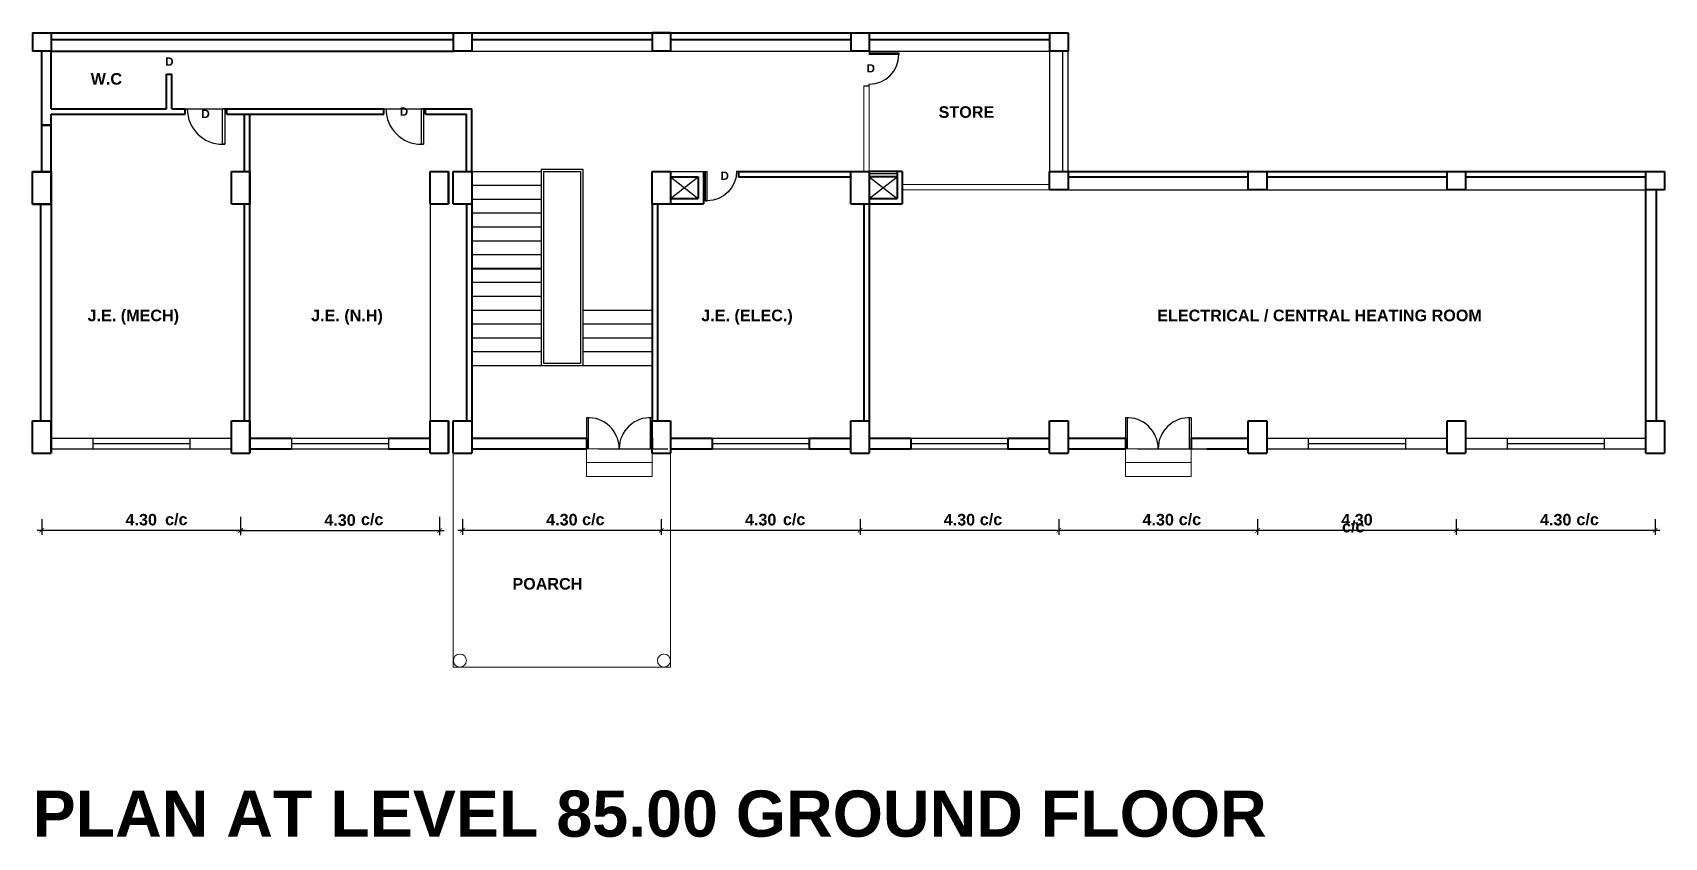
# Model space of a CAD drawing. Header units: inches. Extents: x 1352 to 5457, y 84 to 1168.
# Drawn here: x 2680.72 to 2716.02, y 501.29 to 518.71 of the extents above; entities that cross this region are included whole.
import ezdxf

# ---------------------------------------------------------------- set-up
doc = ezdxf.new("R2010")
doc.units = ezdxf.units.IN
doc.header["$MEASUREMENT"] = 0
doc.header["$PDMODE"] = 35
doc.header["$PDSIZE"] = -0.5
doc.linetypes.add('DASHED2', pattern=[0.375, 0.25, -0.125])
for name, color, linetype, lineweight in [('col', 250, 'Continuous', 40), ('hatch', 250, 'DASHED2', 9), ('text', 250, 'Continuous', 30), ('wall', 7, 'Continuous', 40), ('win', 250, 'Continuous', 30)]:
    doc.layers.add(name, color=color, linetype=linetype, lineweight=lineweight)
doc.styles.get("Standard").update_dxf_attribs({"font": 'arialbd.ttf', "height": 1.5})
doc.dimstyles.get("Standard").update_dxf_attribs({"dimtxt": 0.25, "dimasz": 0.1, "dimexe": 0.1, "dimexo": 0.1, "dimgap": 0.1, "dimtad": 1, "dimzin": 0, "dimdsep": 46, "dimtxsty": 'Standard', "dimblk": 'ARCHTICK', "dimcen": 0.1, "dimdle": 0.1, "dimclrd": 256, "dimadec": 0, "dimazin": 0, "dimtfac": 1, "dimtofl": 0, "dimtmove": 2, "dimatfit": 3, "dimfxl": 1, "dimtolj": 1, "dimtzin": 0, "dimlwd": -1, "dimarcsym": 0})

# ---------------------------------------------------------------- blocks, each defined once
blk = doc.blocks.new('_ArchTick')
at = {"color": 0, "linetype": 'ByBlock', "const_width": 0.15}
blk.add_lwpolyline([(-0.5, -0.5), (0.5, 0.5)], dxfattribs=at)
blk = doc.blocks.new('*D589')
at = {"layer": 'Defpoints', "color": 0, "linetype": 'Continuous', "transparency": 16777216}
for p in [(2680.915, 508.278), (2685.215, 508.278), (2685.215, 507.938)]:
    blk.add_point(p, dxfattribs=at)
at = {"layer": 'text', "color": 0, "linetype": 'Continuous', "lineweight": -2, "transparency": 16777216}
for p, q in [((2680.915, 508.178), (2680.915, 507.838)), ((2685.215, 508.178), (2685.215, 507.838))]:
    blk.add_line(p, q, dxfattribs=at)
at = {"layer": 'text', "linetype": 'Continuous', "transparency": 16777216}
blk.add_line((2680.815, 507.938), (2685.315, 507.938), dxfattribs=at)
at = {"layer": 'text', "linetype": 'Continuous', "transparency": 16777216, "xscale": 0.1, "yscale": 0.1, "zscale": 0.1, "rotation": 180}
blk.add_blockref('_ArchTick', (2680.915, 507.938), dxfattribs=at)
at = {"layer": 'text', "linetype": 'Continuous', "transparency": 16777216, "xscale": 0.1, "yscale": 0.1, "zscale": 0.1}
blk.add_blockref('_ArchTick', (2685.215, 507.938), dxfattribs=at)
at = {"layer": 'text', "color": 0, "linetype": 'Continuous', "transparency": 16777216, "insert": (2683.065, 508.166), "char_height": 0.25, "attachment_point": 5}
blk.add_mtext('\\A1;4.30', dxfattribs=at)
blk = doc.blocks.new('*D590')
at = {"layer": 'Defpoints', "color": 0, "linetype": 'Continuous', "transparency": 16777216}
for p in [(2690.015, 508.278), (2694.315, 508.278), (2694.315, 507.938)]:
    blk.add_point(p, dxfattribs=at)
at = {"layer": 'text', "color": 0, "linetype": 'Continuous', "lineweight": -2, "transparency": 16777216}
for p, q in [((2690.015, 508.178), (2690.015, 507.838)), ((2694.315, 508.178), (2694.315, 507.838))]:
    blk.add_line(p, q, dxfattribs=at)
at = {"layer": 'text', "linetype": 'Continuous', "transparency": 16777216}
blk.add_line((2689.915, 507.938), (2694.415, 507.938), dxfattribs=at)
at = {"layer": 'text', "linetype": 'Continuous', "transparency": 16777216, "xscale": 0.1, "yscale": 0.1, "zscale": 0.1, "rotation": 180}
blk.add_blockref('_ArchTick', (2690.015, 507.938), dxfattribs=at)
at = {"layer": 'text', "linetype": 'Continuous', "transparency": 16777216, "xscale": 0.1, "yscale": 0.1, "zscale": 0.1}
blk.add_blockref('_ArchTick', (2694.315, 507.938), dxfattribs=at)
at = {"layer": 'text', "color": 0, "linetype": 'Continuous', "transparency": 16777216, "insert": (2692.165, 508.166), "char_height": 0.25, "attachment_point": 5}
blk.add_mtext('\\A1;4.30', dxfattribs=at)
blk = doc.blocks.new('*D591')
at = {"layer": 'Defpoints', "color": 0, "linetype": 'Continuous', "transparency": 16777216}
for p in [(2694.315, 508.278), (2698.615, 508.278), (2698.615, 507.938)]:
    blk.add_point(p, dxfattribs=at)
at = {"layer": 'text', "color": 0, "linetype": 'Continuous', "lineweight": -2, "transparency": 16777216}
for p, q in [((2694.315, 508.178), (2694.315, 507.838)), ((2698.615, 508.178), (2698.615, 507.838))]:
    blk.add_line(p, q, dxfattribs=at)
at = {"layer": 'text', "linetype": 'Continuous', "transparency": 16777216}
blk.add_line((2694.215, 507.938), (2698.715, 507.938), dxfattribs=at)
at = {"layer": 'text', "linetype": 'Continuous', "transparency": 16777216, "xscale": 0.1, "yscale": 0.1, "zscale": 0.1, "rotation": 180}
blk.add_blockref('_ArchTick', (2694.315, 507.938), dxfattribs=at)
at = {"layer": 'text', "linetype": 'Continuous', "transparency": 16777216, "xscale": 0.1, "yscale": 0.1, "zscale": 0.1}
blk.add_blockref('_ArchTick', (2698.615, 507.938), dxfattribs=at)
at = {"layer": 'text', "color": 0, "linetype": 'Continuous', "transparency": 16777216, "insert": (2696.465, 508.166), "char_height": 0.25, "attachment_point": 5}
blk.add_mtext('\\A1;4.30', dxfattribs=at)
blk = doc.blocks.new('*D592')
at = {"layer": 'Defpoints', "color": 0, "linetype": 'Continuous', "transparency": 16777216}
for p in [(2698.615, 508.278), (2702.915, 508.278), (2702.915, 507.938)]:
    blk.add_point(p, dxfattribs=at)
at = {"layer": 'text', "color": 0, "linetype": 'Continuous', "lineweight": -2, "transparency": 16777216}
for p, q in [((2698.615, 508.178), (2698.615, 507.838)), ((2702.915, 508.178), (2702.915, 507.838))]:
    blk.add_line(p, q, dxfattribs=at)
at = {"layer": 'text', "linetype": 'Continuous', "transparency": 16777216}
blk.add_line((2698.515, 507.938), (2703.015, 507.938), dxfattribs=at)
at = {"layer": 'text', "linetype": 'Continuous', "transparency": 16777216, "xscale": 0.1, "yscale": 0.1, "zscale": 0.1, "rotation": 180}
blk.add_blockref('_ArchTick', (2698.615, 507.938), dxfattribs=at)
at = {"layer": 'text', "linetype": 'Continuous', "transparency": 16777216, "xscale": 0.1, "yscale": 0.1, "zscale": 0.1}
blk.add_blockref('_ArchTick', (2702.915, 507.938), dxfattribs=at)
at = {"layer": 'text', "color": 0, "linetype": 'Continuous', "transparency": 16777216, "insert": (2700.765, 508.166), "char_height": 0.25, "attachment_point": 5}
blk.add_mtext('\\A1;4.30', dxfattribs=at)
blk = doc.blocks.new('*D593')
at = {"layer": 'Defpoints', "color": 0, "linetype": 'Continuous', "transparency": 16777216}
for p in [(2702.915, 508.278), (2707.215, 508.278), (2707.215, 507.938)]:
    blk.add_point(p, dxfattribs=at)
at = {"layer": 'text', "color": 0, "linetype": 'Continuous', "lineweight": -2, "transparency": 16777216}
for p, q in [((2702.915, 508.178), (2702.915, 507.838)), ((2707.215, 508.178), (2707.215, 507.838))]:
    blk.add_line(p, q, dxfattribs=at)
at = {"layer": 'text', "linetype": 'Continuous', "transparency": 16777216}
blk.add_line((2702.815, 507.938), (2707.315, 507.938), dxfattribs=at)
at = {"layer": 'text', "linetype": 'Continuous', "transparency": 16777216, "xscale": 0.1, "yscale": 0.1, "zscale": 0.1, "rotation": 180}
blk.add_blockref('_ArchTick', (2702.915, 507.938), dxfattribs=at)
at = {"layer": 'text', "linetype": 'Continuous', "transparency": 16777216, "xscale": 0.1, "yscale": 0.1, "zscale": 0.1}
blk.add_blockref('_ArchTick', (2707.215, 507.938), dxfattribs=at)
at = {"layer": 'text', "color": 0, "linetype": 'Continuous', "transparency": 16777216, "insert": (2705.065, 508.166), "char_height": 0.25, "attachment_point": 5}
blk.add_mtext('\\A1;4.30', dxfattribs=at)
blk = doc.blocks.new('*D594')
at = {"layer": 'Defpoints', "color": 0, "linetype": 'Continuous', "transparency": 16777216}
for p in [(2707.215, 508.278), (2711.515, 508.278), (2711.515, 507.938)]:
    blk.add_point(p, dxfattribs=at)
at = {"layer": 'text', "color": 0, "linetype": 'Continuous', "lineweight": -2, "transparency": 16777216}
for p, q in [((2707.215, 508.178), (2707.215, 507.838)), ((2711.515, 508.178), (2711.515, 507.838))]:
    blk.add_line(p, q, dxfattribs=at)
at = {"layer": 'text', "linetype": 'Continuous', "transparency": 16777216}
blk.add_line((2707.115, 507.938), (2711.615, 507.938), dxfattribs=at)
at = {"layer": 'text', "linetype": 'Continuous', "transparency": 16777216, "xscale": 0.1, "yscale": 0.1, "zscale": 0.1, "rotation": 180}
blk.add_blockref('_ArchTick', (2707.215, 507.938), dxfattribs=at)
at = {"layer": 'text', "linetype": 'Continuous', "transparency": 16777216, "xscale": 0.1, "yscale": 0.1, "zscale": 0.1}
blk.add_blockref('_ArchTick', (2711.515, 507.938), dxfattribs=at)
at = {"layer": 'text', "color": 0, "linetype": 'Continuous', "transparency": 16777216, "insert": (2709.365, 508.166), "char_height": 0.25, "attachment_point": 5}
blk.add_mtext('\\A1;4.30', dxfattribs=at)
blk = doc.blocks.new('*D595')
at = {"layer": 'Defpoints', "color": 0, "linetype": 'Continuous', "transparency": 16777216}
for p in [(2711.515, 508.278), (2715.815, 508.278), (2715.815, 507.938)]:
    blk.add_point(p, dxfattribs=at)
at = {"layer": 'text', "color": 0, "linetype": 'Continuous', "lineweight": -2, "transparency": 16777216}
for p, q in [((2711.515, 508.178), (2711.515, 507.838)), ((2715.815, 508.178), (2715.815, 507.838))]:
    blk.add_line(p, q, dxfattribs=at)
at = {"layer": 'text', "linetype": 'Continuous', "transparency": 16777216}
blk.add_line((2711.415, 507.938), (2715.915, 507.938), dxfattribs=at)
at = {"layer": 'text', "linetype": 'Continuous', "transparency": 16777216, "xscale": 0.1, "yscale": 0.1, "zscale": 0.1, "rotation": 180}
blk.add_blockref('_ArchTick', (2711.515, 507.938), dxfattribs=at)
at = {"layer": 'text', "linetype": 'Continuous', "transparency": 16777216, "xscale": 0.1, "yscale": 0.1, "zscale": 0.1}
blk.add_blockref('_ArchTick', (2715.815, 507.938), dxfattribs=at)
at = {"layer": 'text', "color": 0, "linetype": 'Continuous', "transparency": 16777216, "insert": (2713.665, 508.166), "char_height": 0.25, "attachment_point": 5}
blk.add_mtext('\\A1;4.30', dxfattribs=at)
blk = doc.blocks.new('*D596')
at = {"layer": 'Defpoints', "color": 0, "linetype": 'Continuous', "transparency": 16777216}
for p in [(2685.215, 508.326), (2689.515, 508.326), (2689.515, 507.93)]:
    blk.add_point(p, dxfattribs=at)
at = {"layer": 'text', "color": 0, "linetype": 'Continuous', "lineweight": -2, "transparency": 16777216}
for p, q in [((2685.215, 508.226), (2685.215, 507.83)), ((2689.515, 508.226), (2689.515, 507.83))]:
    blk.add_line(p, q, dxfattribs=at)
at = {"layer": 'text', "linetype": 'Continuous', "transparency": 16777216}
blk.add_line((2685.115, 507.93), (2689.615, 507.93), dxfattribs=at)
at = {"layer": 'text', "linetype": 'Continuous', "transparency": 16777216, "xscale": 0.1, "yscale": 0.1, "zscale": 0.1, "rotation": 180}
blk.add_blockref('_ArchTick', (2685.215, 507.93), dxfattribs=at)
at = {"layer": 'text', "linetype": 'Continuous', "transparency": 16777216, "xscale": 0.1, "yscale": 0.1, "zscale": 0.1}
blk.add_blockref('_ArchTick', (2689.515, 507.93), dxfattribs=at)
at = {"layer": 'text', "color": 0, "linetype": 'Continuous', "transparency": 16777216, "insert": (2687.365, 508.158), "char_height": 0.25, "attachment_point": 5}
blk.add_mtext('\\A1;4.30', dxfattribs=at)
blk = doc.blocks.new('R')
at = {"layer": 'win'}
for p, q in [((13.196, 5.483), (13.246, 5.483)), ((14.096, 4.633), (14.096, 5.483)), ((14.196, 5.483), (14.096, 5.483)), ((14.146, 5.483), (14.146, 4.633)), ((14.096, 4.633), (14.146, 4.633)), ((14.146, 4.633), (14.096, 4.633))]:
    blk.add_line(p, q, dxfattribs=at)
blk.add_arc((14.096, 5.483), 0.85, 180, 270, dxfattribs=at)

msp = doc.modelspace()

# ---------------------------------------------------------------- linework, layer by layer
at = {"layer": 'col'}
for p, q in [((2680.715, 518.704), (2680.715, 518.304)), ((2680.715, 518.704), (2681.115, 518.704)), ((2681.115, 518.704), (2681.115, 518.304)), ((2689.815, 518.704), (2689.815, 518.304)), ((2689.815, 518.704), (2690.215, 518.704)), ((2690.215, 518.704), (2690.215, 518.304)), ((2694.115, 518.705), (2694.115, 518.305)), ((2694.115, 518.705), (2694.515, 518.705)), ((2694.515, 518.705), (2694.515, 518.305)), ((2698.415, 518.704), (2698.415, 518.304)), ((2698.415, 518.704), (2698.815, 518.704)), ((2698.815, 518.704), (2698.815, 518.304)), ((2702.715, 518.704), (2702.715, 518.304)), ((2702.715, 518.704), (2703.115, 518.704)), ((2703.115, 518.704), (2703.115, 518.304)), ((2681.115, 518.304), (2680.715, 518.304)), ((2690.215, 518.304), (2689.815, 518.304)), ((2694.515, 518.305), (2694.115, 518.305)), ((2698.815, 518.304), (2698.415, 518.304)), ((2703.115, 518.304), (2702.715, 518.304)), ((2680.915, 516.704), (2681.115, 516.704)), ((2680.715, 515.704), (2681.115, 515.704)), ((2680.715, 515.004), (2680.715, 515.704)), ((2680.715, 515.697), (2681.115, 515.697)), ((2680.715, 514.997), (2680.715, 515.697)), ((2681.115, 515.004), (2681.115, 515.704)), ((2681.115, 515.704), (2681.115, 515.004)), ((2681.115, 515.697), (2681.115, 514.997)), ((2685.015, 515.704), (2685.415, 515.704)), ((2685.015, 515.004), (2685.015, 515.704)), ((2685.415, 515.004), (2685.415, 515.704)), ((2685.415, 515.704), (2685.415, 515.004)), ((2689.315, 515.704), (2689.715, 515.704)), ((2689.315, 515.004), (2689.315, 515.704)), ((2689.715, 515.004), (2689.715, 515.704)), ((2689.715, 515.704), (2689.715, 515.004)), ((2689.815, 515.704), (2690.215, 515.704)), ((2689.815, 515.004), (2689.815, 515.704)), ((2690.215, 515.704), (2690.215, 515.004)), ((2694.115, 515.704), (2694.515, 515.704)), ((2694.115, 515.004), (2694.115, 515.704)), ((2694.515, 515.704), (2694.515, 515.004)), ((2698.415, 515.704), (2698.815, 515.704)), ((2698.415, 515.004), (2698.415, 515.704)), ((2698.815, 515.704), (2698.815, 515.004)), ((2702.715, 515.704), (2703.115, 515.704)), ((2702.715, 515.304), (2702.715, 515.704)), ((2703.115, 515.704), (2703.115, 515.304)), ((2707.015, 515.704), (2707.415, 515.704)), ((2707.015, 515.304), (2707.015, 515.704)), ((2707.415, 515.704), (2707.415, 515.304)), ((2711.315, 515.704), (2711.715, 515.704)), ((2711.315, 515.304), (2711.315, 515.704)), ((2711.715, 515.704), (2711.715, 515.304)), ((2715.615, 515.704), (2716.015, 515.704)), ((2715.615, 515.304), (2715.615, 515.704)), ((2716.015, 515.704), (2716.015, 515.304)), ((2703.115, 515.304), (2702.715, 515.304)), ((2707.415, 515.304), (2707.015, 515.304)), ((2711.715, 515.304), (2711.315, 515.304)), ((2716.015, 515.304), (2715.615, 515.304)), ((2680.715, 515.004), (2681.115, 515.004)), ((2680.715, 514.997), (2681.115, 514.997)), ((2685.015, 515.004), (2685.415, 515.004)), ((2689.315, 515.004), (2689.715, 515.004)), ((2689.815, 515.004), (2690.215, 515.004)), ((2694.115, 515.004), (2694.515, 515.004)), ((2698.415, 515.004), (2698.815, 515.004)), ((2680.715, 510.304), (2681.115, 510.304)), ((2680.715, 509.604), (2680.715, 510.304)), ((2681.115, 509.604), (2681.115, 510.304)), ((2681.115, 510.304), (2681.115, 509.604)), ((2685.015, 510.304), (2685.415, 510.304)), ((2685.015, 509.604), (2685.015, 510.304)), ((2685.415, 509.604), (2685.415, 510.304)), ((2685.415, 510.304), (2685.415, 509.604)), ((2689.315, 510.304), (2689.715, 510.304)), ((2689.315, 509.604), (2689.315, 510.304)), ((2689.715, 509.604), (2689.715, 510.304)), ((2689.715, 510.304), (2689.715, 509.604)), ((2689.815, 510.304), (2690.215, 510.304)), ((2689.815, 509.604), (2689.815, 510.304)), ((2690.215, 510.304), (2690.215, 509.604)), ((2694.115, 510.304), (2694.515, 510.304)), ((2694.115, 509.604), (2694.115, 510.304)), ((2694.515, 510.304), (2694.515, 509.604)), ((2698.415, 510.304), (2698.815, 510.304)), ((2698.415, 509.604), (2698.415, 510.304)), ((2698.815, 510.304), (2698.815, 509.604)), ((2702.715, 510.304), (2703.115, 510.304)), ((2702.715, 509.604), (2702.715, 510.304)), ((2703.115, 510.304), (2703.115, 509.604)), ((2707.015, 510.304), (2707.415, 510.304)), ((2707.015, 509.604), (2707.015, 510.304)), ((2707.415, 510.304), (2707.415, 509.604)), ((2711.315, 510.304), (2711.715, 510.304)), ((2711.315, 509.604), (2711.315, 510.304)), ((2711.715, 510.304), (2711.715, 509.604)), ((2715.615, 510.304), (2716.015, 510.304)), ((2715.615, 509.604), (2715.615, 510.304)), ((2716.015, 510.304), (2716.015, 509.604)), ((2680.715, 509.604), (2681.115, 509.604)), ((2685.015, 509.604), (2685.415, 509.604)), ((2689.315, 509.604), (2689.715, 509.604)), ((2689.815, 509.604), (2690.215, 509.604)), ((2694.115, 509.604), (2694.515, 509.604)), ((2698.415, 509.604), (2698.815, 509.604)), ((2702.715, 509.604), (2703.115, 509.604)), ((2707.015, 509.604), (2707.415, 509.604)), ((2711.315, 509.604), (2711.715, 509.604)), ((2715.615, 509.604), (2716.015, 509.604))]:
    msp.add_line(p, q, dxfattribs=at)
at = {"layer": 'hatch', "linetype": 'ByBlock'}
for p, q in [((2698.7, 517.554), (2698.7, 515.704)), ((2698.815, 517.554), (2698.815, 515.704)), ((2702.715, 515.419), (2699.53, 515.419)), ((2702.715, 515.304), (2699.53, 515.304)), ((2689.815, 509.604), (2689.815, 504.979)), ((2692.695, 509.704), (2694.115, 509.704)), ((2692.695, 509.104), (2692.695, 509.704)), ((2692.695, 509.404), (2694.115, 509.404)), ((2694.115, 509.704), (2694.115, 509.104)), ((2694.515, 504.979), (2694.515, 509.604)), ((2704.355, 509.704), (2705.775, 509.704)), ((2704.355, 509.104), (2704.355, 509.704)), ((2704.355, 509.404), (2705.775, 509.404)), ((2705.775, 509.704), (2705.775, 509.104)), ((2692.695, 509.104), (2694.115, 509.104)), ((2704.355, 509.104), (2705.775, 509.104)), ((2689.815, 504.979), (2694.515, 504.979))]:
    msp.add_line(p, q, dxfattribs=at)
for centre in [(2689.958, 505.12), (2694.373, 505.12)]:
    msp.add_circle(centre, 0.141, dxfattribs=at)
at = {"layer": 'wall', "linetype": 'Continuous'}
for p, q in [((2681.115, 518.704), (2703.115, 518.704)), ((2680.915, 516.704), (2680.915, 518.304)), ((2681.115, 518.554), (2689.815, 518.554)), ((2681.115, 517.054), (2681.115, 518.304)), ((2681.115, 518.304), (2689.815, 518.304)), ((2690.215, 518.554), (2694.115, 518.554)), ((2694.515, 518.554), (2698.415, 518.554)), ((2698.815, 518.554), (2702.715, 518.554)), ((2683.615, 517.054), (2683.615, 517.804)), ((2683.615, 517.804), (2683.73, 517.804)), ((2683.73, 517.054), (2683.73, 517.804)), ((2681.115, 517.054), (2683.615, 517.054)), ((2681.115, 516.939), (2684.015, 516.939)), ((2681.115, 516.704), (2681.115, 516.939)), ((2683.73, 517.054), (2684.015, 517.054)), ((2684.015, 516.939), (2684.015, 517.054)), ((2684.915, 517.054), (2688.315, 517.054)), ((2684.915, 516.939), (2684.915, 517.054)), ((2684.915, 516.939), (2688.315, 516.939)), ((2685.3, 515.704), (2685.3, 516.939)), ((2685.415, 515.704), (2685.415, 516.939)), ((2688.315, 516.939), (2688.315, 517.054)), ((2689.215, 517.054), (2690.215, 517.054)), ((2689.215, 516.939), (2689.215, 517.054)), ((2689.215, 516.939), (2690.1, 516.939)), ((2690.1, 515.704), (2690.1, 516.939)), ((2690.215, 515.704), (2690.215, 517.054)), ((2680.915, 515.704), (2680.915, 516.704)), ((2681.115, 515.704), (2681.115, 516.704)), ((2694.515, 515.589), (2695.115, 515.589)), ((2695.115, 515.589), (2695.115, 515.119)), ((2695.23, 515.704), (2695.23, 515.004)), ((2695.983, 515.704), (2695.983, 515.589)), ((2695.983, 515.704), (2698.415, 515.704)), ((2695.983, 515.589), (2698.415, 515.589)), ((2699.415, 515.704), (2699.415, 515.119)), ((2699.415, 515.704), (2699.415, 515.589)), ((2699.53, 515.704), (2699.53, 515.004)), ((2703.115, 515.704), (2707.015, 515.704)), ((2703.115, 515.589), (2707.015, 515.589)), ((2707.415, 515.704), (2711.315, 515.704)), ((2707.415, 515.589), (2711.315, 515.589)), ((2711.715, 515.704), (2715.615, 515.704)), ((2711.715, 515.589), (2715.615, 515.589)), ((2694.515, 515.119), (2695.115, 515.119)), ((2698.815, 515.119), (2699.415, 515.119)), ((2715.615, 510.304), (2715.615, 515.304)), ((2715.845, 510.304), (2715.845, 515.304)), ((2680.885, 515.004), (2680.885, 510.304)), ((2681.115, 515.004), (2681.115, 510.304)), ((2685.3, 510.304), (2685.3, 515.004)), ((2685.415, 510.304), (2685.415, 515.004)), ((2690.1, 515.004), (2690.1, 510.304)), ((2690.215, 515.004), (2690.215, 510.304)), ((2694.115, 515.004), (2694.115, 510.304)), ((2694.23, 515.004), (2694.23, 510.304)), ((2694.515, 515.004), (2695.23, 515.004)), ((2698.7, 515.004), (2698.7, 510.304)), ((2698.815, 515.004), (2699.53, 515.004)), ((2698.815, 515.004), (2698.815, 510.304)), ((2690.215, 513.604), (2691.715, 513.604)), ((2685.415, 509.934), (2686.315, 509.934)), ((2688.415, 509.934), (2689.315, 509.934)), ((2690.215, 509.934), (2692.695, 509.934)), ((2694.515, 509.934), (2695.415, 509.934)), ((2695.413, 509.934), (2695.413, 509.704)), ((2697.513, 509.934), (2697.513, 509.704)), ((2697.515, 509.934), (2698.415, 509.934)), ((2698.815, 509.934), (2699.715, 509.934)), ((2699.713, 509.934), (2699.713, 509.704)), ((2701.813, 509.934), (2701.813, 509.704)), ((2701.815, 509.934), (2702.715, 509.934)), ((2703.115, 509.934), (2704.355, 509.934)), ((2705.775, 509.934), (2707.015, 509.934)), ((2685.415, 509.704), (2686.315, 509.704)), ((2688.415, 509.704), (2689.315, 509.704)), ((2690.215, 509.704), (2692.695, 509.704)), ((2694.515, 509.704), (2695.415, 509.704)), ((2697.515, 509.704), (2698.415, 509.704)), ((2698.815, 509.704), (2699.715, 509.704)), ((2701.815, 509.704), (2702.715, 509.704)), ((2703.115, 509.704), (2704.355, 509.704)), ((2706.115, 509.704), (2707.015, 509.704))]:
    msp.add_line(p, q, dxfattribs=at)
at = {"layer": 'wall'}
for p, q in [((2681.115, 516.704), (2680.915, 516.704)), ((2699.53, 515.704), (2698.815, 515.704)), ((2699.415, 515.589), (2698.815, 515.589)), ((2692.695, 509.934), (2692.695, 509.704)), ((2694.115, 509.934), (2694.115, 509.704)), ((2704.355, 509.934), (2704.355, 509.704)), ((2705.775, 509.934), (2705.775, 509.704))]:
    msp.add_line(p, q, dxfattribs=at)
at = {"layer": 'win'}
for p, q in [((2703.115, 515.704), (2703.115, 518.704)), ((2690.215, 518.304), (2694.115, 518.305)), ((2694.515, 518.305), (2698.415, 518.304)), ((2698.815, 518.304), (2702.715, 518.304)), ((2702.715, 518.304), (2702.715, 515.704)), ((2703, 515.704), (2703, 518.304)), ((2698.7, 517.554), (2698.815, 517.554)), ((2684.015, 517.054), (2684.915, 517.054)), ((2688.315, 517.054), (2689.215, 517.054)), ((2691.715, 515.754), (2691.715, 511.504)), ((2691.715, 515.754), (2692.615, 515.754)), ((2692.615, 515.754), (2692.615, 511.504)), ((2690.215, 515.704), (2691.715, 515.704)), ((2690.215, 515.404), (2691.715, 515.404)), ((2691.765, 515.704), (2691.765, 511.554)), ((2691.765, 515.704), (2692.565, 515.704)), ((2692.565, 515.704), (2692.565, 511.554)), ((2694.515, 515.704), (2695.23, 515.704)), ((2694.515, 515.589), (2695.115, 515.119)), ((2694.515, 515.119), (2695.115, 515.589)), ((2699.415, 515.647), (2698.815, 515.647)), ((2698.815, 515.589), (2699.415, 515.119)), ((2698.815, 515.119), (2699.415, 515.589)), ((2690.215, 515.104), (2691.715, 515.104)), ((2703.115, 515.304), (2707.015, 515.304)), ((2707.415, 515.304), (2711.315, 515.304)), ((2711.715, 515.304), (2715.615, 515.304)), ((2689.315, 515.004), (2689.315, 510.304)), ((2690.215, 514.804), (2691.715, 514.804)), ((2690.215, 514.504), (2691.715, 514.504)), ((2690.215, 514.204), (2691.715, 514.204)), ((2690.215, 513.904), (2691.715, 513.904)), ((2690.215, 513.304), (2691.715, 513.304)), ((2690.215, 513.004), (2691.715, 513.004)), ((2690.215, 512.704), (2691.715, 512.704)), ((2692.615, 512.704), (2694.115, 512.704)), ((2690.215, 512.404), (2691.715, 512.404)), ((2692.615, 512.404), (2694.115, 512.404)), ((2690.215, 512.104), (2691.715, 512.104)), ((2692.615, 512.104), (2694.115, 512.104)), ((2690.215, 511.804), (2691.715, 511.804)), ((2690.215, 511.504), (2694.115, 511.504)), ((2691.765, 511.554), (2692.565, 511.554)), ((2692.615, 511.804), (2694.115, 511.804)), ((2692.615, 511.504), (2694.115, 511.504)), ((2692.695, 510.373), (2692.695, 509.704)), ((2692.735, 510.374), (2692.735, 509.704)), ((2694.075, 510.374), (2694.075, 509.704)), ((2694.115, 510.373), (2694.115, 509.704)), ((2704.355, 510.373), (2704.355, 509.704)), ((2704.395, 510.374), (2704.395, 509.704)), ((2705.735, 510.374), (2705.735, 509.704)), ((2705.775, 510.373), (2705.775, 509.704)), ((2681.115, 509.934), (2682.015, 509.934)), ((2682.015, 509.934), (2682.015, 509.704)), ((2682.015, 509.934), (2684.115, 509.934)), ((2682.015, 509.819), (2684.115, 509.819)), ((2684.115, 509.934), (2685.015, 509.934)), ((2684.115, 509.934), (2684.115, 509.704)), ((2686.313, 509.934), (2686.313, 509.704)), ((2686.313, 509.934), (2688.413, 509.934)), ((2686.313, 509.819), (2688.413, 509.819)), ((2688.413, 509.934), (2688.413, 509.704)), ((2695.413, 509.934), (2697.513, 509.934)), ((2695.413, 509.819), (2697.513, 509.819)), ((2699.713, 509.934), (2701.813, 509.934)), ((2699.713, 509.819), (2701.813, 509.819)), ((2707.415, 509.934), (2708.315, 509.934)), ((2708.313, 509.934), (2708.313, 509.704)), ((2708.313, 509.934), (2710.413, 509.934)), ((2708.313, 509.819), (2710.413, 509.819)), ((2710.413, 509.934), (2710.413, 509.704)), ((2710.415, 509.934), (2711.315, 509.934)), ((2711.715, 509.934), (2712.615, 509.934)), ((2712.613, 509.934), (2712.613, 509.704)), ((2712.613, 509.934), (2714.713, 509.934)), ((2712.613, 509.819), (2714.713, 509.819)), ((2714.713, 509.934), (2714.713, 509.704)), ((2714.715, 509.934), (2715.615, 509.934)), ((2681.115, 509.704), (2682.015, 509.704)), ((2682.015, 509.704), (2684.115, 509.704)), ((2684.115, 509.704), (2685.015, 509.704)), ((2686.313, 509.704), (2688.413, 509.704)), ((2692.955, 509.704), (2694.455, 509.704)), ((2695.413, 509.704), (2697.513, 509.704)), ((2699.713, 509.704), (2701.813, 509.704)), ((2704.615, 509.704), (2706.115, 509.704)), ((2707.415, 509.704), (2708.315, 509.704)), ((2708.313, 509.704), (2710.413, 509.704)), ((2710.415, 509.704), (2711.315, 509.704)), ((2711.715, 509.704), (2712.615, 509.704)), ((2712.613, 509.704), (2714.713, 509.704)), ((2714.715, 509.704), (2715.615, 509.704))]:
    msp.add_line(p, q, dxfattribs=at)
for centre, start, end in [((2692.735, 509.704), 0, 93.4227), ((2694.075, 509.704), 86.5773, 180), ((2704.395, 509.704), 0, 93.4227), ((2705.735, 509.704), 86.5773, 180)]:
    msp.add_arc(centre, 0.67, start, end, dxfattribs=at)

# ---------------------------------------------------------------- block references
at = {"layer": 'win', "xscale": 0.7522199999999657, "yscale": 0.7522199999999657, "zscale": 0.7522199999999657, "rotation": 90.00000000000001}
msp.add_blockref('R', (2702.94, 507.626), dxfattribs=at)
at = {"layer": 'win'}
for p, xscale, yscale, zscale in [((2672.14, 512.12), 0.8999999999999773, 0.8999999999999773, 0.8999999999999773), ((2676.44, 512.12), 0.8999999999999773, 0.8999999999999773, 0.8999999999999773), ((2705.909, 511.58), -0.7522199999999657, 0.7522199999999657, 0.7522199999999657)]:
    msp.add_blockref('R', p, dxfattribs=dict(at, xscale=xscale, yscale=yscale, zscale=zscale))

# ---------------------------------------------------------------- texts
at = {"layer": 'text'}
for s, height, p in [('W.C', 0.25, (2681.971, 517.58)), ('STORE', 0.25, (2700.315, 516.862)), ('J.E. (MECH)', 0.25, (2681.904, 512.462)), ('J.E. (N.H)', 0.25, (2686.74, 512.462)), ('J.E. (ELEC.)', 0.25, (2695.18, 512.462)), ('ELECTRICAL / CENTRAL HEATING ROOM', 0.25, (2705.044, 512.462)), ('c/c', 0.25, (2683.581, 508.05)), ('c/c', 0.25, (2687.819, 508.05)), ('c/c', 0.25, (2692.603, 508.05)), ('c/c', 0.25, (2696.947, 508.05)), ('c/c', 0.25, (2701.206, 508.05)), ('c/c', 0.25, (2705.509, 508.05)), ('c/c', 0.25, (2709.042, 507.893)), ('c/c', 0.25, (2714.113, 508.05)), ('POARCH', 0.25, (2691.095, 506.655)), ('PLAN AT LEVEL 85.00 GROUND FLOOR  ', 1, (2680.715, 501.308))]:
    msp.add_text(s, height=height, dxfattribs=at).set_placement(p)
at = {"layer": 'win'}
for p in [(2683.582, 517.989), (2698.756, 517.843), (2684.366, 516.859), (2688.657, 516.907), (2695.597, 515.519)]:
    msp.add_text('D', height=0.18, dxfattribs=at).set_placement(p)

# ---------------------------------------------------------------- dimensions: what is measured, and where the dimension line sits
at = {"layer": 'text', "linetype": 'Continuous'}
for base, p1, p2, picture, middle in [((2685.215, 507.938), (2680.915, 508.278), (2685.215, 508.278), '*D589', (2683.065, 508.166)), ((2689.515, 507.93), (2685.215, 508.326), (2689.515, 508.326), '*D596', (2687.365, 508.158)), ((2694.315, 507.938), (2690.015, 508.278), (2694.315, 508.278), '*D590', (2692.165, 508.166)), ((2698.615, 507.938), (2694.315, 508.278), (2698.615, 508.278), '*D591', (2696.465, 508.166)), ((2702.915, 507.938), (2698.615, 508.278), (2702.915, 508.278), '*D592', (2700.765, 508.166)), ((2707.215, 507.938), (2702.915, 508.278), (2707.215, 508.278), '*D593', (2705.065, 508.166)), ((2711.515, 507.938), (2707.215, 508.278), (2711.515, 508.278), '*D594', (2709.365, 508.166)), ((2715.815, 507.938), (2711.515, 508.278), (2715.815, 508.278), '*D595', (2713.665, 508.166))]:
    dim = msp.add_linear_dim(base=base, p1=p1, p2=p2, dimstyle='Standard', dxfattribs=at)
    dim.commit()
    dim.dimension.update_dxf_attribs({"geometry": picture, "text_midpoint": middle})

doc.saveas('drawing.dxf')
